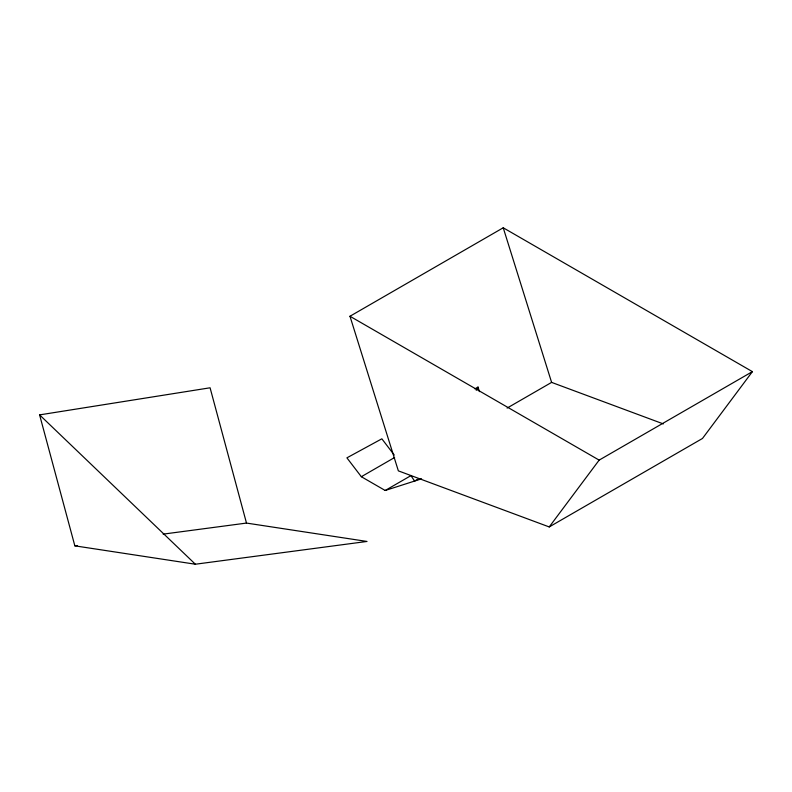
<?xml version="1.0" encoding="UTF-8"?>
<svg xmlns="http://www.w3.org/2000/svg" width="792" height="792" viewBox="0 0 792 792"><rect width="100%" height="100%" fill="white"/><g stroke="black" fill="none" stroke-linecap="round" stroke-linejoin="round"><path stroke-width="1.19" d="M476.23 390.278L478.022 387.07L479.447 391.644M549.232 526.937L599.148 460.122L752.4 371.636L503.227 227.779L349.975 316.255L398.356 470.864L549.232 526.937L702.484 438.461L752.4 371.636M474.893 388.872L478.022 387.07M394.218 454.994L381.853 438.817L346.906 457.845L361.34 476.715L394.624 457.499M507.108 408.078L551.608 382.387L663.32 423.908M361.34 476.715L385.199 490.486L411.197 475.477M417.691 479.279L414.572 481.081L410.909 475.556M385.199 490.486L421.591 478.823M39.6 414.889L210.078 387.793L246.49 523.076L367.013 541.451L195.367 564.221L74.844 545.837L39.6 414.889L195.367 564.221M74.844 545.837L77.299 545.52M163.122 534.135L246.49 523.076M349.975 316.255L599.148 460.122M503.227 227.779L551.608 382.387"/></g></svg>
